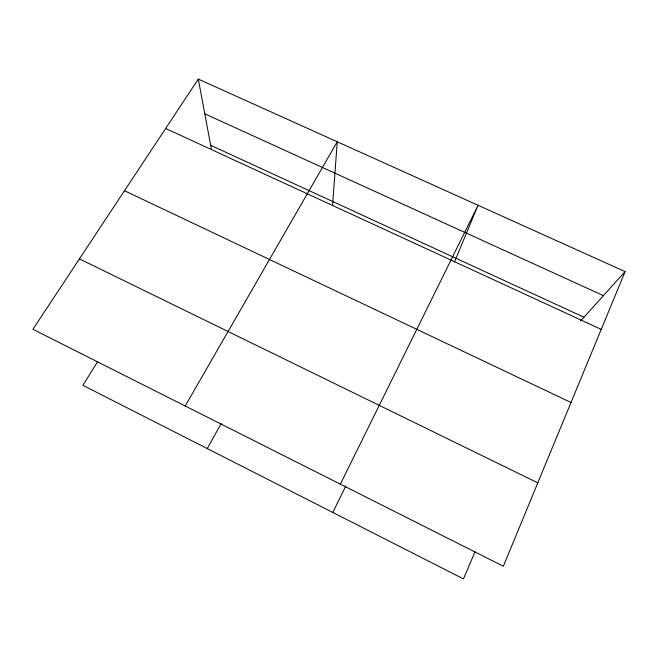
<?xml version="1.0" encoding="UTF-8"?>
<svg xmlns="http://www.w3.org/2000/svg" width="658" height="658" viewBox="0 0 658 658"><rect width="100%" height="100%" fill="white"/><g stroke="black" fill="none" stroke-linecap="round" stroke-linejoin="round"><path stroke-width="0.99" d="M332.553 205.641L337.241 141.766L185.186 405.994M625.1 271.614L503.337 566.25L32.9 329.28L198.305 79.1L625.1 271.614L580.603 320.923M454.448 262.049L478.037 205.28L340.359 484.156M475.092 551.634L463.446 578.9L82.875 385.308L97.499 361.867M332.808 512.45L345.787 486.04M207.245 448.575L221.195 423.497M204.803 113.826L603.427 295.631M210.692 145.303L583.934 317.23M165.668 128.475L601.231 329.378M124.502 190.738L571.012 402.49M79.445 258.882L537.8 482.849M198.305 79.1L211.44 149.317"/></g></svg>
